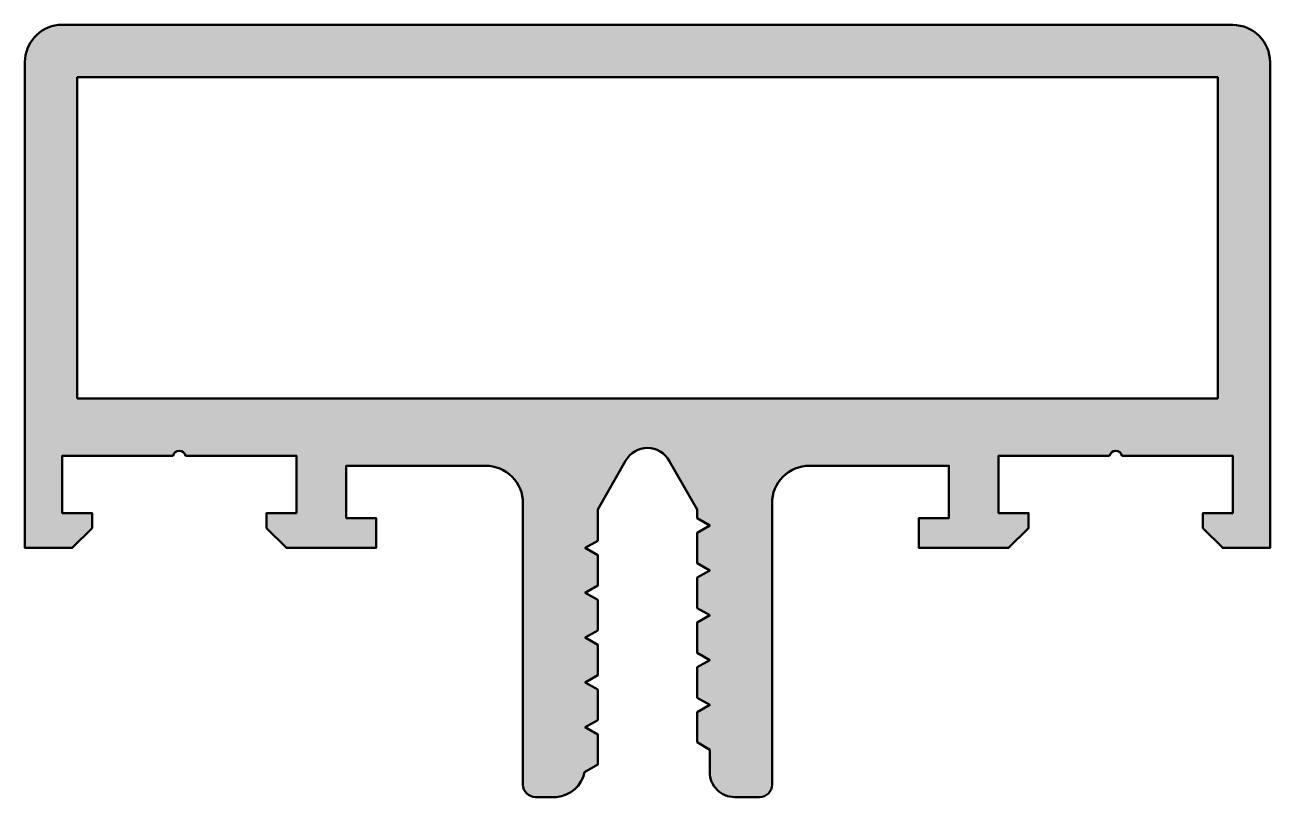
# Model space of a CAD drawing. Extents: x -25 to 25, y -16 to 15.
import ezdxf

# ---------------------------------------------------------------- set-up
doc = ezdxf.new("R2010")
doc.units = 0
doc.layers.add('0S-Alu contour', color=7, linetype='Continuous', lineweight=50)
doc.layers.add('0S-Alu hatch', color=252, linetype='Continuous', lineweight=25)

# ---------------------------------------------------------------- blocks, each defined once
blk = doc.blocks.new('322380__CA09FEEA_2892_4605_96CD_0DC151866EFF_')
at = {"layer": '0S-Alu hatch'}
h = blk.add_hatch(color=256, dxfattribs=at)
edge = h.paths.add_edge_path()
edge.add_arc((-23.49665809356636, 13.50522889642902), 1.503344452319038, 96.12195643801758, 179.8945545444646)
edge.add_line((-25, 13.50799560546875), (-25, -6.00018310546875))
edge.add_line((-25, -6.00018310546875), (-23.10100936889648, -6.00018310546875))
edge.add_line((-23.10100936889648, -6.00018310546875), (-22.30101394653321, -5.20018005371093))
edge.add_line((-22.30101394653321, -5.20018005371093), (-22.30101394653321, -4.600189208984367))
edge.add_line((-22.30101394653321, -4.600189208984367), (-23.5, -4.600189208984371))
edge.add_line((-23.5, -4.600189208984371), (-23.5, -2.299819946289062))
edge.add_line((-23.5, -2.299819946289062), (-19.05004501342773, -2.299819946289062))
edge.add_ellipse((-18.80102157592773, -2.354343563169344), major_axis=(-0.2549225318052999, 0), ratio=1, start_angle=192.35000846107, end_angle=347.6499915389301, ccw=False)
edge.add_line((-18.55199813842773, -2.299819946289062), (-14.09997940063476, -2.299819946289062))
edge.add_line((-14.09997940063476, -2.299819946289062), (-14.09997940063476, -4.601196289062503))
edge.add_line((-14.09997940063476, -4.601196289062503), (-15.29895401000977, -4.6011962890625))
edge.add_line((-15.29895401000977, -4.6011962890625), (-15.29895401000976, -5.200180053710933))
edge.add_line((-15.29895401000976, -5.200180053710933), (-14.49895095825196, -6.000183105468742))
edge.add_line((-14.49895095825196, -6.000183105468742), (-10.89997482299805, -6.00018310546875))
edge.add_line((-10.89997482299805, -6.00018310546875), (-10.89997482299805, -4.8001708984375))
edge.add_line((-10.89997482299805, -4.8001708984375), (-12.09997177124023, -4.800170898437496))
edge.add_line((-12.09997177124023, -4.800170898437496), (-12.09997177124023, -2.699859619140625))
edge.add_line((-12.09997177124023, -2.699859619140625), (-6.499874114990234, -2.699859619140625))
edge.add_ellipse((-6.499078667229722, -4.199064171380111), major_axis=(-1.499204763263757, 0), ratio=1, start_angle=179.9696000154445, end_angle=270.03039998454886, ccw=False)
edge.add_line((-4.999874114990234, -4.199859619140799), (-4.999874114990234, -15.50018310546875))
edge.add_arc((-4.499678485676074, -15.50005353802973), 0.5001956460953139, 180.0148415276547, 269.0686711436279)
edge.add_line((-4.507808685302734, -16.00018310546875), (-3.65813827514648, -16.00018310546875))
edge.add_arc((-3.754574553366197, -14.74880411410051), 1.255089373628295, 274.4067324173553, 348.4312842611572)
edge.add_line((-2.524982452392517, -15.00050354003907), (-2.000179290771484, -14.69639859909999))
edge.add_line((-2.000179290771484, -14.69639859909999), (-2.000179290771477, -13.48926458425113))
edge.add_line((-2.000179290771477, -13.48926458425113), (-2.499935150146484, -13.20050048828125))
edge.add_line((-2.499935150146484, -13.20050048828125), (-2.000179290771484, -12.91161439649557))
edge.add_line((-2.000179290771484, -12.91161439649557), (-2.000179290771477, -11.68927679128238))
edge.add_line((-2.000179290771477, -11.68927679128238), (-2.49993515014648, -11.40051269531249))
edge.add_line((-2.49993515014648, -11.40051269531249), (-2.00017929077148, -11.11162660352684))
edge.add_line((-2.00017929077148, -11.11162660352684), (-2.00017929077148, -9.88841976881405))
edge.add_line((-2.00017929077148, -9.88841976881405), (-2.499935150146484, -9.600509643554688))
edge.add_line((-2.499935150146484, -9.600509643554688), (-2.000179290771473, -9.31174554758481))
edge.add_line((-2.000179290771473, -9.31174554758481), (-2.000179290771484, -8.088416717056248))
edge.add_line((-2.000179290771484, -8.088416717056248), (-2.49993515014648, -7.800506591796867))
edge.add_line((-2.49993515014648, -7.800506591796867), (-2.00017929077148, -7.511742495826997))
edge.add_line((-2.00017929077148, -7.511742495826997), (-2.00017929077148, -6.288413665298424))
edge.add_line((-2.00017929077148, -6.288413665298424), (-2.499935150146484, -6.000503540039069))
edge.add_line((-2.499935150146484, -6.000503540039069), (-2.000179290771477, -5.711617448253392))
edge.add_line((-2.000179290771477, -5.711617448253392), (-2.000179290771484, -4.452292981327982))
edge.add_line((-2.000179290771484, -4.452292981327982), (-0.8788414001464808, -2.504730224609375))
edge.add_ellipse((-0.0024681091308557, -2.986487872267911), major_axis=(-1.000060286324301, 0), ratio=1, start_angle=208.7983609796606, end_angle=331.2016390203394, ccw=False)
edge.add_line((0.8739051818847691, -2.504730224609375), (1.997745513916012, -4.451232910156246))
edge.add_line((1.997745513916012, -4.451232910156246), (1.997745513916012, -4.810071159482919))
edge.add_line((1.997745513916012, -4.810071159482919), (2.500186920166008, -5.100509643554683))
edge.add_line((2.500186920166008, -5.100509643554683), (2.000125885009765, -5.388595581054694))
edge.add_line((2.000125885009765, -5.388595581054694), (2.000125885009769, -6.611572265625))
edge.add_line((2.000125885009769, -6.611572265625), (2.500186920166015, -6.900512695312503))
edge.add_line((2.500186920166015, -6.900512695312503), (2.000125885009769, -7.1885986328125))
edge.add_line((2.000125885009769, -7.1885986328125), (2.000125885009769, -8.411560058593754))
edge.add_line((2.000125885009769, -8.411560058593754), (2.500186920166015, -8.700500488281254))
edge.add_line((2.500186920166015, -8.700500488281254), (2.000125885009769, -8.988586425781246))
edge.add_line((2.000125885009769, -8.988586425781246), (2.000125885009772, -10.21144104003906))
edge.add_line((2.000125885009772, -10.21144104003906), (2.500186920166019, -10.50050354003906))
edge.add_line((2.500186920166019, -10.50050354003906), (2.000125885009772, -10.78944396972656))
edge.add_line((2.000125885009772, -10.78944396972656), (2.000125885009769, -12.01144409179688))
edge.add_line((2.000125885009769, -12.01144409179688), (2.500186920166019, -12.30050659179688))
edge.add_line((2.500186920166019, -12.30050659179688), (2.000125885009772, -12.58944702148437))
edge.add_line((2.000125885009772, -12.58944702148437), (2.000125885009769, -13.79605102539063))
edge.add_line((2.000125885009769, -13.79605102539063), (2.500186920166008, -14.10196584739433))
edge.add_line((2.500186920166008, -14.10196584739433), (2.500186920166015, -15.00314331054687))
edge.add_arc((3.499682383135858, -15.00364784757703), 0.9994955903128918, 179.9710775675841, 270.0289224324188)
edge.add_line((3.500186920166015, -16.00314331054687), (4.500247955322265, -16.00314331054687))
edge.add_arc((4.500336003557332, -15.50323135878194), 0.4999119595187897, 269.9899086385253, 360.0100913614867)
edge.add_line((5.000247955322265, -15.50314331054677), (5.00031661987305, -4.199859619140625))
edge.add_ellipse((6.499540107359766, -4.199083106627341), major_axis=(-1.499223688581365, 0), ratio=1, start_angle=-90.0296759530134, end_angle=0.029675953019307144, ccw=False)
edge.add_line((6.500316619873039, -2.699859619140625), (12.10041427612305, -2.699859619140625))
edge.add_line((12.10041427612305, -2.699859619140625), (12.10041427612305, -4.8001708984375))
edge.add_line((12.10041427612305, -4.8001708984375), (10.90041732788085, -4.800170898437503))
edge.add_line((10.90041732788085, -4.800170898437503), (10.90041732788085, -6.000183105468746))
edge.add_line((10.90041732788085, -6.000183105468746), (14.49940109252929, -6.00018310546875))
edge.add_line((14.49940109252929, -6.00018310546875), (15.29939651489258, -5.200180053710933))
edge.add_line((15.29939651489258, -5.200180053710933), (15.29939651489257, -4.6011962890625))
edge.add_line((15.29939651489257, -4.6011962890625), (14.10042190551758, -4.6011962890625))
edge.add_line((14.10042190551758, -4.6011962890625), (14.10042190551758, -2.299819946289062))
edge.add_line((14.10042190551758, -2.299819946289062), (18.55244064331055, -2.299819946289062))
edge.add_ellipse((18.80146408081055, -2.35434356316935), major_axis=(-0.2549225318053013, 0), ratio=1, start_angle=192.3500084610714, end_angle=347.64999153892865, ccw=False)
edge.add_line((19.05048751831055, -2.299819946289062), (23.50044631958008, -2.299819946289062))
edge.add_line((23.50044631958008, -2.299819946289062), (23.50044631958009, -4.600189208984371))
edge.add_line((23.50044631958009, -4.600189208984371), (22.30145645141602, -4.600189208984375))
edge.add_line((22.30145645141602, -4.600189208984375), (22.30145645141602, -5.200180053710933))
edge.add_line((22.30145645141602, -5.200180053710933), (23.10145950317383, -6.00018310546875))
edge.add_line((23.10145950317383, -6.00018310546875), (25.00000381469727, -6.00018310546875))
edge.add_line((25.00000381469727, -6.00018310546875), (25.00000381469727, 13.5))
edge.add_arc((23.49999563310025, 13.49999181840297), 1.500008181619337, 0.0003125114783506, 89.99968748771843)
edge.add_line((23.50000381469727, 15), (-23.656982421875, 15))
h.paths.add_polyline_path([(-22.90002822875977, 0.0004119873046875), (-22.90002822875977, 12.90000915527343), (22.89990615844727, 12.90000915527343), (22.89990615844727, 0.0004119873046875)])
at = {"layer": '0S-Alu contour', "color": 7}
for points in [[(23.50000381469727, 15), (-23.656982421875, 15)], [(-25, 13.50799560546875), (-25, -6.00018310546875), (-23.10100936889648, -6.00018310546875), (-22.30101394653321, -5.20018005371093), (-22.30101394653321, -4.600189208984367), (-23.5, -4.600189208984371), (-23.5, -2.299819946289062), (-19.05004501342773, -2.299819946289062)], [(19.05048751831055, -2.299819946289062), (23.50044631958008, -2.299819946289062), (23.50044631958009, -4.600189208984371), (22.30145645141602, -4.600189208984375), (22.30145645141602, -5.200180053710933), (23.10145950317383, -6.00018310546875), (25.00000381469727, -6.00018310546875), (25.00000381469727, 13.5)], [(-22.90002822875977, 0.0004119873046875), (-22.90002822875977, 12.90000915527343), (22.89990615844727, 12.90000915527343), (22.89990615844727, 0.0004119873046875), (-22.90002822875977, 0.0004119873046875)], [(-18.55199813842773, -2.299819946289062), (-14.09997940063476, -2.299819946289062), (-14.09997940063476, -4.601196289062503), (-15.29895401000977, -4.6011962890625), (-15.29895401000976, -5.200180053710933), (-14.49895095825196, -6.000183105468742), (-10.89997482299805, -6.00018310546875), (-10.89997482299805, -4.8001708984375), (-12.09997177124023, -4.800170898437496), (-12.09997177124023, -2.699859619140625), (-6.499874114990234, -2.699859619140625)], [(6.500316619873039, -2.699859619140625), (12.10041427612305, -2.699859619140625), (12.10041427612305, -4.8001708984375), (10.90041732788085, -4.800170898437503), (10.90041732788085, -6.000183105468746), (14.49940109252929, -6.00018310546875), (15.29939651489258, -5.200180053710933), (15.29939651489257, -4.6011962890625), (14.10042190551758, -4.6011962890625), (14.10042190551758, -2.299819946289062), (18.55244064331055, -2.299819946289062)], [(-2.524982452392517, -15.00050354003907), (-2.000179290771484, -14.69639859909999), (-2.000179290771477, -13.48926458425113), (-2.499935150146484, -13.20050048828125), (-2.000179290771484, -12.91161439649557), (-2.000179290771477, -11.68927679128238), (-2.49993515014648, -11.40051269531249), (-2.00017929077148, -11.11162660352684), (-2.00017929077148, -9.88841976881405), (-2.499935150146484, -9.600509643554688), (-2.000179290771473, -9.31174554758481), (-2.000179290771484, -8.088416717056248), (-2.49993515014648, -7.800506591796867), (-2.00017929077148, -7.511742495826997), (-2.00017929077148, -6.288413665298424), (-2.499935150146484, -6.000503540039069), (-2.000179290771477, -5.711617448253392), (-2.000179290771484, -4.452292981327982), (-0.8788414001464808, -2.504730224609375)], [(0.8739051818847691, -2.504730224609375), (1.997745513916012, -4.451232910156246), (1.997745513916012, -4.810071159482919), (2.500186920166008, -5.100509643554683), (2.000125885009765, -5.388595581054694), (2.000125885009769, -6.611572265625), (2.500186920166015, -6.900512695312503), (2.000125885009769, -7.1885986328125), (2.000125885009769, -8.411560058593754), (2.500186920166015, -8.700500488281254), (2.000125885009769, -8.988586425781246), (2.000125885009772, -10.21144104003906), (2.500186920166019, -10.50050354003906), (2.000125885009772, -10.78944396972656), (2.000125885009769, -12.01144409179688), (2.500186920166019, -12.30050659179688), (2.000125885009772, -12.58944702148437), (2.000125885009769, -13.79605102539063), (2.500186920166008, -14.10196584739433), (2.500186920166015, -15.00314331054687)], [(-4.999874114990234, -4.199859619140799), (-4.999874114990234, -15.50018310546875)], [(5.000247955322265, -15.50314331054677), (5.00031661987305, -4.199859619140625)], [(-4.507808685302734, -16.00018310546875), (-3.65813827514648, -16.00018310546875)], [(3.500186920166015, -16.00314331054687), (4.500247955322265, -16.00314331054687)]]:
    blk.add_lwpolyline(points, dxfattribs=at)
for centre, radius, start, end in [((-23.49665809356636, 13.50522889642902), 1.503344452319038, 96.12195643801758, 179.8945545444646), ((23.49999563310025, 13.49999181840297), 1.500008181619337, 0.0003125114783506, 89.99968748771843), ((-4.499678485676074, -15.50005353802973), 0.5001956460953139, 180.0148415276547, 269.0686711436279), ((-3.754574553366197, -14.74880411410051), 1.255089373628295, 274.4067324173553, 348.4312842611572), ((3.499682383135858, -15.00364784757703), 0.9994955903128918, 179.9710775675841, 270.0289224324188), ((4.500336003557332, -15.50323135878194), 0.4999119595187897, 269.9899086385253, 0.0100913614866932)]:
    blk.add_arc(centre, radius, start, end, dxfattribs=at)
at = {"layer": '0S-Alu contour', "color": 7, "extrusion": (0, 0, -1)}
for centre, radius, start, end in [((0.0024681091308557, -2.986487872267911), 1.000060286324301, 28.79836097966056, 151.2016390203394), ((18.80102157592773, -2.354343563169344), 0.2549225318052999, 12.35000846106985, 167.64999153893), ((-18.80146408081055, -2.35434356316935), 0.2549225318053013, 12.35000846107133, 167.6499915389286), ((6.499078667229722, -4.199064171380111), 1.499204763263757, 89.96960001545114, 180.0303999845555), ((-6.499540107359766, -4.199083106627341), 1.499223688581365, 359.9703240469807, 90.02967595301335)]:
    blk.add_arc(centre, radius, start, end, dxfattribs=at)
blk = doc.blocks.new('322380__C5E5E091_27D0_4EF7_9CC2_902C818BD25D_')
at = {"layer": '0S-Alu contour', "color": 7}
blk.add_blockref('322380__CA09FEEA_2892_4605_96CD_0DC151866EFF_', (0, 0), dxfattribs=at)

msp = doc.modelspace()

# ---------------------------------------------------------------- block references
at = {"layer": '0S-Alu contour', "color": 7}
msp.add_blockref('322380__C5E5E091_27D0_4EF7_9CC2_902C818BD25D_', (0, 0), dxfattribs=at)

doc.saveas('drawing.dxf')
